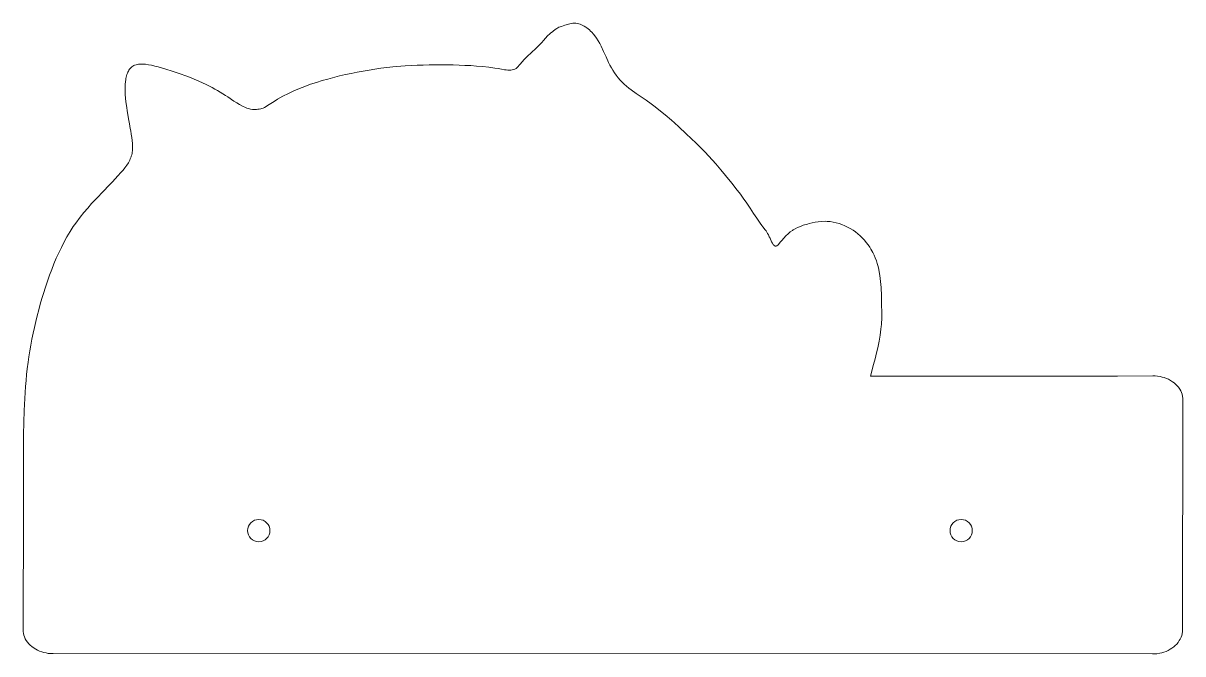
# Model space of a CAD drawing. Header units: centimetres. Extents: x -136.4 to -51.8, y -35.2 to 27.5.
# Drawn here: x -85.2 to -73.76, y -5.97 to 0.25 of the extents above; entities that cross this region are included whole.
import ezdxf

# ---------------------------------------------------------------- set-up
doc = ezdxf.new("R2010")
doc.units = ezdxf.units.CM
doc.header["$MEASUREMENT"] = 0
doc.layers.add('Layer 1', color=7, linetype='Continuous')

msp = doc.modelspace()

# ---------------------------------------------------------------- linework, layer by layer
at = {"layer": 'Layer 1', "lineweight": 9}
msp.add_open_spline([(-76.84518, -3.23173), (-76.84518, -3.23173), (-76.81306, -3.11775), (-76.81306, -3.11775), (-76.81306, -3.11775), (-76.79777, -3.06055), (-76.79777, -3.06055), (-76.79777, -3.06055), (-76.78339, -3.00312), (-76.78339, -3.00312), (-76.78339, -3.00312), (-76.77202, -2.95365), (-76.77202, -2.95365), (-76.77202, -2.95365), (-76.7586, -2.88722), (-76.7586, -2.88722), (-76.7586, -2.88722), (-76.74881, -2.82875), (-76.74881, -2.82875), (-76.74881, -2.82875), (-76.74119, -2.77004), (-76.74119, -2.77004), (-76.74119, -2.77004), (-76.73829, -2.7406), (-76.73829, -2.7406), (-76.73829, -2.7406), (-76.73684, -2.72267), (-76.73684, -2.72267), (-76.73684, -2.72267), (-76.73346, -2.65208), (-76.73346, -2.65208), (-76.73346, -2.65208), (-76.73291, -2.59292), (-76.73291, -2.59292), (-76.73291, -2.59292), (-76.73383, -2.5337), (-76.73383, -2.5337), (-76.73383, -2.5337), (-76.73684, -2.4397), (-76.73684, -2.4397), (-76.73684, -2.4397), (-76.74029, -2.35586), (-76.74029, -2.35586), (-76.74029, -2.35586), (-76.74441, -2.29678), (-76.74441, -2.29678), (-76.74441, -2.29678), (-76.7474, -2.26735), (-76.7474, -2.26735), (-76.7474, -2.26735), (-76.75119, -2.238), (-76.75119, -2.238), (-76.75119, -2.238), (-76.75692, -2.20338), (-76.75692, -2.20338), (-76.75692, -2.20338), (-76.76174, -2.17968), (-76.76174, -2.17968), (-76.76174, -2.17968), (-76.76868, -2.15078), (-76.76868, -2.15078), (-76.76868, -2.15078), (-76.77679, -2.12214), (-76.77679, -2.12214), (-76.77679, -2.12214), (-76.78606, -2.09385), (-76.78606, -2.09385), (-76.78606, -2.09385), (-76.79653, -2.06598), (-76.79653, -2.06598), (-76.79653, -2.06598), (-76.80822, -2.03859), (-76.80822, -2.03859), (-76.80822, -2.03859), (-76.82116, -2.01178), (-76.82116, -2.01178), (-76.82116, -2.01178), (-76.83938, -1.97876), (-76.83938, -1.97876), (-76.83938, -1.97876), (-76.85084, -1.96018), (-76.85084, -1.96018), (-76.85084, -1.96018), (-76.8676, -1.93553), (-76.8676, -1.93553), (-76.8676, -1.93553), (-76.88559, -1.91175), (-76.88559, -1.91175), (-76.88559, -1.91175), (-76.90479, -1.88889), (-76.90479, -1.88889), (-76.90479, -1.88889), (-76.92517, -1.86704), (-76.92517, -1.86704), (-76.92517, -1.86704), (-76.94667, -1.84627), (-76.94667, -1.84627), (-76.94667, -1.84627), (-76.9693, -1.82661), (-76.9693, -1.82661), (-76.9693, -1.82661), (-76.993, -1.80817), (-76.993, -1.80817), (-76.993, -1.80817), (-77.01536, -1.79257), (-77.01536, -1.79257), (-77.01536, -1.79257), (-77.04348, -1.77517), (-77.04348, -1.77517), (-77.04348, -1.77517), (-77.07012, -1.76075), (-77.07012, -1.76075), (-77.07012, -1.76075), (-77.09753, -1.74781), (-77.09753, -1.74781), (-77.09753, -1.74781), (-77.12561, -1.73641), (-77.12561, -1.73641), (-77.12561, -1.73641), (-77.15423, -1.72662), (-77.15423, -1.72662), (-77.15423, -1.72662), (-77.18328, -1.71851), (-77.18328, -1.71851), (-77.18328, -1.71851), (-77.21266, -1.71215), (-77.21266, -1.71215), (-77.21266, -1.71215), (-77.24225, -1.7076), (-77.24225, -1.7076), (-77.24225, -1.7076), (-77.27191, -1.70494), (-77.27191, -1.70494), (-77.27191, -1.70494), (-77.29187, -1.70424), (-77.29187, -1.70424), (-77.29187, -1.70424), (-77.33112, -1.70545), (-77.33112, -1.70545), (-77.33112, -1.70545), (-77.36058, -1.70842), (-77.36058, -1.70842), (-77.36058, -1.70842), (-77.38996, -1.71297), (-77.38996, -1.71297), (-77.38996, -1.71297), (-77.41927, -1.71893), (-77.41927, -1.71893), (-77.41927, -1.71893), (-77.44852, -1.72613), (-77.44852, -1.72613), (-77.44852, -1.72613), (-77.46647, -1.73108), (-77.46647, -1.73108), (-77.46647, -1.73108), (-77.50668, -1.74361), (-77.50668, -1.74361), (-77.50668, -1.74361), (-77.53509, -1.75398), (-77.53509, -1.75398), (-77.53509, -1.75398), (-77.56258, -1.76562), (-77.56258, -1.76562), (-77.56258, -1.76562), (-77.58877, -1.77866), (-77.58877, -1.77866), (-77.58877, -1.77866), (-77.60601, -1.78863), (-77.60601, -1.78863), (-77.60601, -1.78863), (-77.61329, -1.79324), (-77.61329, -1.79324), (-77.61329, -1.79324), (-77.63609, -1.80948), (-77.63609, -1.80948), (-77.63609, -1.80948), (-77.65764, -1.82751), (-77.65764, -1.82751), (-77.65764, -1.82751), (-77.67844, -1.84743), (-77.67844, -1.84743), (-77.67844, -1.84743), (-77.699, -1.86937), (-77.699, -1.86937), (-77.699, -1.86937), (-77.71984, -1.89345), (-77.71984, -1.89345), (-77.71984, -1.89345), (-77.73481, -1.91157), (-77.73481, -1.91157), (-77.73481, -1.91157), (-77.75252, -1.93253), (-77.75252, -1.93253), (-77.75252, -1.93253), (-77.75803, -1.93815), (-77.75803, -1.93815), (-77.75803, -1.93815), (-77.76347, -1.94295), (-77.76347, -1.94295), (-77.76347, -1.94295), (-77.76882, -1.94668), (-77.76882, -1.94668), (-77.76882, -1.94668), (-77.77568, -1.94958), (-77.77568, -1.94958), (-77.77568, -1.94958), (-77.77913, -1.95006), (-77.77913, -1.95006), (-77.77913, -1.95006), (-77.78405, -1.94948), (-77.78405, -1.94948), (-77.78405, -1.94948), (-77.78884, -1.94752), (-77.78884, -1.94752), (-77.78884, -1.94752), (-77.79348, -1.94431), (-77.79348, -1.94431), (-77.79348, -1.94431), (-77.798, -1.93997), (-77.798, -1.93997), (-77.798, -1.93997), (-77.80242, -1.93462), (-77.80242, -1.93462), (-77.80242, -1.93462), (-77.80673, -1.92841), (-77.80673, -1.92841), (-77.80673, -1.92841), (-77.81097, -1.92146), (-77.81097, -1.92146), (-77.81097, -1.92146), (-77.81919, -1.90584), (-77.81919, -1.90584), (-77.81919, -1.90584), (-77.83511, -1.87135), (-77.83511, -1.87135), (-77.83511, -1.87135), (-77.84225, -1.85599), (-77.84225, -1.85599), (-77.84225, -1.85599), (-77.85085, -1.83906), (-77.85085, -1.83906), (-77.85085, -1.83906), (-77.85879, -1.82493), (-77.85879, -1.82493), (-77.85879, -1.82493), (-77.86676, -1.81189), (-77.86676, -1.81189), (-77.86676, -1.81189), (-77.87477, -1.79972), (-77.87477, -1.79972), (-77.87477, -1.79972), (-77.88281, -1.7882), (-77.88281, -1.7882), (-77.88281, -1.7882), (-77.90578, -1.75711), (-77.90578, -1.75711), (-77.90578, -1.75711), (-77.91518, -1.74432), (-77.91518, -1.74432), (-77.91518, -1.74432), (-77.93148, -1.72168), (-77.93148, -1.72168), (-77.93148, -1.72168), (-77.96431, -1.67457), (-77.96431, -1.67457), (-77.96431, -1.67457), (-77.99749, -1.62563), (-77.99749, -1.62563), (-77.99749, -1.62563), (-78.03112, -1.5756), (-78.03112, -1.5756), (-78.03112, -1.5756), (-78.06522, -1.5252), (-78.06522, -1.5252), (-78.06522, -1.5252), (-78.09987, -1.47517), (-78.09987, -1.47517), (-78.09987, -1.47517), (-78.12782, -1.43619), (-78.12782, -1.43619), (-78.12782, -1.43619), (-78.17106, -1.37878), (-78.17106, -1.37878), (-78.17106, -1.37878), (-78.20765, -1.3324), (-78.20765, -1.3324), (-78.20765, -1.3324), (-78.22863, -1.30645), (-78.22863, -1.30645), (-78.22863, -1.30645), (-78.32115, -1.19577), (-78.32115, -1.19577), (-78.32115, -1.19577), (-78.37064, -1.13842), (-78.37064, -1.13842), (-78.37064, -1.13842), (-78.43851, -1.06179), (-78.43851, -1.06179), (-78.43851, -1.06179), (-78.47884, -1.01832), (-78.47884, -1.01832), (-78.47884, -1.01832), (-78.50703, -0.98921), (-78.50703, -0.98921), (-78.50703, -0.98921), (-78.56285, -0.93465), (-78.56285, -0.93465), (-78.56285, -0.93465), (-78.6623, -0.84149), (-78.6623, -0.84149), (-78.6623, -0.84149), (-78.73564, -0.77185), (-78.73564, -0.77185), (-78.73564, -0.77185), (-78.77902, -0.73139), (-78.77902, -0.73139), (-78.77902, -0.73139), (-78.80617, -0.7069), (-78.80617, -0.7069), (-78.80617, -0.7069), (-78.86863, -0.65358), (-78.86863, -0.65358), (-78.86863, -0.65358), (-78.91491, -0.61637), (-78.91491, -0.61637), (-78.91491, -0.61637), (-78.96941, -0.57449), (-78.96941, -0.57449), (-78.96941, -0.57449), (-79.00953, -0.54473), (-79.00953, -0.54473), (-79.00953, -0.54473), (-79.0577, -0.51008), (-79.0577, -0.51008), (-79.0577, -0.51008), (-79.10529, -0.47696), (-79.10529, -0.47696), (-79.10529, -0.47696), (-79.1558, -0.44253), (-79.1558, -0.44253), (-79.1558, -0.44253), (-79.20445, -0.40814), (-79.20445, -0.40814), (-79.20445, -0.40814), (-79.22814, -0.39023), (-79.22814, -0.39023), (-79.22814, -0.39023), (-79.25118, -0.3716), (-79.25118, -0.3716), (-79.25118, -0.3716), (-79.27341, -0.3521), (-79.27341, -0.3521), (-79.27341, -0.3521), (-79.28583, -0.34033), (-79.28583, -0.34033), (-79.28583, -0.34033), (-79.31487, -0.30989), (-79.31487, -0.30989), (-79.31487, -0.30989), (-79.33403, -0.28721), (-79.33403, -0.28721), (-79.33403, -0.28721), (-79.35218, -0.26364), (-79.35218, -0.26364), (-79.35218, -0.26364), (-79.36933, -0.23925), (-79.36933, -0.23925), (-79.36933, -0.23925), (-79.38549, -0.21416), (-79.38549, -0.21416), (-79.38549, -0.21416), (-79.40069, -0.18845), (-79.40069, -0.18845), (-79.40069, -0.18845), (-79.41507, -0.162), (-79.41507, -0.162), (-79.41507, -0.162), (-79.42832, -0.13562), (-79.42832, -0.13562), (-79.42832, -0.13562), (-79.45321, -0.08164), (-79.45321, -0.08164), (-79.45321, -0.08164), (-79.47717, -0.02748), (-79.47717, -0.02748), (-79.47717, -0.02748), (-79.50071, 0.02315), (-79.50071, 0.02315), (-79.50071, 0.02315), (-79.51542, 0.05193), (-79.51542, 0.05193), (-79.51542, 0.05193), (-79.52986, 0.07748), (-79.52986, 0.07748), (-79.52986, 0.07748), (-79.54569, 0.10245), (-79.54569, 0.10245), (-79.54569, 0.10245), (-79.56329, 0.1268), (-79.56329, 0.1268), (-79.56329, 0.1268), (-79.57641, 0.14292), (-79.57641, 0.14292), (-79.57641, 0.14292), (-79.59366, 0.16192), (-79.59366, 0.16192), (-79.59366, 0.16192), (-79.60488, 0.17307), (-79.60488, 0.17307), (-79.60488, 0.17307), (-79.61658, 0.18382), (-79.61658, 0.18382), (-79.61658, 0.18382), (-79.62873, 0.19407), (-79.62873, 0.19407), (-79.62873, 0.19407), (-79.64126, 0.20375), (-79.64126, 0.20375), (-79.64126, 0.20375), (-79.65416, 0.21277), (-79.65416, 0.21277), (-79.65416, 0.21277), (-79.66739, 0.22104), (-79.66739, 0.22104), (-79.66739, 0.22104), (-79.68091, 0.22847), (-79.68091, 0.22847), (-79.68091, 0.22847), (-79.69466, 0.23499), (-79.69466, 0.23499), (-79.69466, 0.23499), (-79.70863, 0.24052), (-79.70863, 0.24052), (-79.70863, 0.24052), (-79.72275, 0.24497), (-79.72275, 0.24497), (-79.72275, 0.24497), (-79.73701, 0.24824), (-79.73701, 0.24824), (-79.73701, 0.24824), (-79.75135, 0.25025), (-79.75135, 0.25025), (-79.75135, 0.25025), (-79.76905, 0.2509), (-79.76905, 0.2509), (-79.76905, 0.2509), (-79.78014, 0.25022), (-79.78014, 0.25022), (-79.78014, 0.25022), (-79.79454, 0.24821), (-79.79454, 0.24821), (-79.79454, 0.24821), (-79.8089, 0.24507), (-79.8089, 0.24507), (-79.8089, 0.24507), (-79.82324, 0.24103), (-79.82324, 0.24103), (-79.82324, 0.24103), (-79.85938, 0.23087), (-79.85938, 0.23087), (-79.85938, 0.23087), (-79.89356, 0.21856), (-79.89356, 0.21856), (-79.89356, 0.21856), (-79.9182, 0.21011), (-79.9182, 0.21011), (-79.9182, 0.21011), (-79.93908, 0.19862), (-79.93908, 0.19862), (-79.93908, 0.19862), (-79.95474, 0.18698), (-79.95474, 0.18698), (-79.95474, 0.18698), (-79.97351, 0.17296), (-79.97351, 0.17296), (-79.97351, 0.17296), (-79.98248, 0.16685), (-79.98248, 0.16685), (-79.98248, 0.16685), (-79.99708, 0.15569), (-79.99708, 0.15569), (-79.99708, 0.15569), (-80.00824, 0.14617), (-80.00824, 0.14617), (-80.00824, 0.14617), (-80.02958, 0.12573), (-80.02958, 0.12573), (-80.02958, 0.12573), (-80.05005, 0.10403), (-80.05005, 0.10403), (-80.05005, 0.10403), (-80.0701, 0.0817), (-80.0701, 0.0817), (-80.0701, 0.0817), (-80.08794, 0.06189), (-80.08794, 0.06189), (-80.08794, 0.06189), (-80.11073, 0.03767), (-80.11073, 0.03767), (-80.11073, 0.03767), (-80.15284, -0.0042), (-80.15284, -0.0042), (-80.15284, -0.0042), (-80.18116, -0.0309), (-80.18116, -0.0309), (-80.18116, -0.0309), (-80.23848, -0.08465), (-80.23848, -0.08465), (-80.23848, -0.08465), (-80.25931, -0.10595), (-80.25931, -0.10595), (-80.25931, -0.10595), (-80.2805, -0.12977), (-80.2805, -0.12977), (-80.2805, -0.12977), (-80.29923, -0.15275), (-80.29923, -0.15275), (-80.29923, -0.15275), (-80.30913, -0.16464), (-80.30913, -0.16464), (-80.30913, -0.16464), (-80.31931, -0.17591), (-80.31931, -0.17591), (-80.31931, -0.17591), (-80.3299, -0.1862), (-80.3299, -0.1862), (-80.3299, -0.1862), (-80.34106, -0.19514), (-80.34106, -0.19514), (-80.34106, -0.19514), (-80.35387, -0.2028), (-80.35387, -0.2028), (-80.35387, -0.2028), (-80.36571, -0.20751), (-80.36571, -0.20751), (-80.36571, -0.20751), (-80.37925, -0.2108), (-80.37925, -0.2108), (-80.37925, -0.2108), (-80.3935, -0.21245), (-80.3935, -0.21245), (-80.3935, -0.21245), (-80.40828, -0.21272), (-80.40828, -0.21272), (-80.40828, -0.21272), (-80.42353, -0.21187), (-80.42353, -0.21187), (-80.42353, -0.21187), (-80.43911, -0.21015), (-80.43911, -0.21015), (-80.43911, -0.21015), (-80.45492, -0.20781), (-80.45492, -0.20781), (-80.45492, -0.20781), (-80.48423, -0.2028), (-80.48423, -0.2028), (-80.48423, -0.2028), (-80.51822, -0.19711), (-80.51822, -0.19711), (-80.51822, -0.19711), (-80.54936, -0.19232), (-80.54936, -0.19232), (-80.54936, -0.19232), (-80.61054, -0.18404), (-80.61054, -0.18404), (-80.61054, -0.18404), (-80.67055, -0.17734), (-80.67055, -0.17734), (-80.67055, -0.17734), (-80.72962, -0.17206), (-80.72962, -0.17206), (-80.72962, -0.17206), (-80.78802, -0.16802), (-80.78802, -0.16802), (-80.78802, -0.16802), (-80.84598, -0.16502), (-80.84598, -0.16502), (-80.84598, -0.16502), (-80.90375, -0.16292), (-80.90375, -0.16292), (-80.90375, -0.16292), (-80.9616, -0.16153), (-80.9616, -0.16153), (-80.9616, -0.16153), (-81.00591, -0.16084), (-81.00591, -0.16084), (-81.00591, -0.16084), (-81.07841, -0.16027), (-81.07841, -0.16027), (-81.07841, -0.16027), (-81.13747, -0.16036), (-81.13747, -0.16036), (-81.13747, -0.16036), (-81.19684, -0.161), (-81.19684, -0.161), (-81.19684, -0.161), (-81.25646, -0.16226), (-81.25646, -0.16226), (-81.25646, -0.16226), (-81.31624, -0.16423), (-81.31624, -0.16423), (-81.31624, -0.16423), (-81.37609, -0.16696), (-81.37609, -0.16696), (-81.37609, -0.16696), (-81.43591, -0.17052), (-81.43591, -0.17052), (-81.43591, -0.17052), (-81.47636, -0.17344), (-81.47636, -0.17344), (-81.47636, -0.17344), (-81.55522, -0.18039), (-81.55522, -0.18039), (-81.55522, -0.18039), (-81.61462, -0.18672), (-81.61462, -0.18672), (-81.61462, -0.18672), (-81.67386, -0.19398), (-81.67386, -0.19398), (-81.67386, -0.19398), (-81.73291, -0.20218), (-81.73291, -0.20218), (-81.73291, -0.20218), (-81.79176, -0.21129), (-81.79176, -0.21129), (-81.79176, -0.21129), (-81.85042, -0.2213), (-81.85042, -0.2213), (-81.85042, -0.2213), (-81.90886, -0.23221), (-81.90886, -0.23221), (-81.90886, -0.23221), (-81.96711, -0.24401), (-81.96711, -0.24401), (-81.96711, -0.24401), (-82.0251, -0.25669), (-82.0251, -0.25669), (-82.0251, -0.25669), (-82.08288, -0.27024), (-82.08288, -0.27024), (-82.08288, -0.27024), (-82.15305, -0.28796), (-82.15305, -0.28796), (-82.15305, -0.28796), (-82.19769, -0.29996), (-82.19769, -0.29996), (-82.19769, -0.29996), (-82.25468, -0.31622), (-82.25468, -0.31622), (-82.25468, -0.31622), (-82.31132, -0.33361), (-82.31132, -0.33361), (-82.31132, -0.33361), (-82.36755, -0.35227), (-82.36755, -0.35227), (-82.36755, -0.35227), (-82.42332, -0.37236), (-82.42332, -0.37236), (-82.42332, -0.37236), (-82.47856, -0.39403), (-82.47856, -0.39403), (-82.47856, -0.39403), (-82.53324, -0.41741), (-82.53324, -0.41741), (-82.53324, -0.41741), (-82.58728, -0.44268), (-82.58728, -0.44268), (-82.58728, -0.44268), (-82.64064, -0.46997), (-82.64064, -0.46997), (-82.64064, -0.46997), (-82.69324, -0.49942), (-82.69324, -0.49942), (-82.69324, -0.49942), (-82.71926, -0.51503), (-82.71926, -0.51503), (-82.71926, -0.51503), (-82.74506, -0.53122), (-82.74506, -0.53122), (-82.74506, -0.53122), (-82.77808, -0.55306), (-82.77808, -0.55306), (-82.77808, -0.55306), (-82.82249, -0.57955), (-82.82249, -0.57955), (-82.82249, -0.57955), (-82.83745, -0.58622), (-82.83745, -0.58622), (-82.83745, -0.58622), (-82.851, -0.59079), (-82.851, -0.59079), (-82.851, -0.59079), (-82.85996, -0.5934), (-82.85996, -0.5934), (-82.85996, -0.5934), (-82.87608, -0.59707), (-82.87608, -0.59707), (-82.87608, -0.59707), (-82.8885, -0.59828), (-82.8885, -0.59828), (-82.8885, -0.59828), (-82.90126, -0.59935), (-82.90126, -0.59935), (-82.90126, -0.59935), (-82.9144, -0.59994), (-82.9144, -0.59994), (-82.9144, -0.59994), (-82.92745, -0.60013), (-82.92745, -0.60013), (-82.92745, -0.60013), (-82.94129, -0.59921), (-82.94129, -0.59921), (-82.94129, -0.59921), (-82.96191, -0.59595), (-82.96191, -0.59595), (-82.96191, -0.59595), (-82.97123, -0.59437), (-82.97123, -0.59437), (-82.97123, -0.59437), (-82.98331, -0.59146), (-82.98331, -0.59146), (-82.98331, -0.59146), (-82.99812, -0.58804), (-82.99812, -0.58804), (-82.99812, -0.58804), (-83.01162, -0.58262), (-83.01162, -0.58262), (-83.01162, -0.58262), (-83.04007, -0.56861), (-83.04007, -0.56861), (-83.04007, -0.56861), (-83.06855, -0.55266), (-83.06855, -0.55266), (-83.06855, -0.55266), (-83.09698, -0.5353), (-83.09698, -0.5353), (-83.09698, -0.5353), (-83.12526, -0.51708), (-83.12526, -0.51708), (-83.12526, -0.51708), (-83.18515, -0.47738), (-83.18515, -0.47738), (-83.18515, -0.47738), (-83.20819, -0.46246), (-83.20819, -0.46246), (-83.20819, -0.46246), (-83.23504, -0.44558), (-83.23504, -0.44558), (-83.23504, -0.44558), (-83.26152, -0.42943), (-83.26152, -0.42943), (-83.26152, -0.42943), (-83.28772, -0.41398), (-83.28772, -0.41398), (-83.28772, -0.41398), (-83.31367, -0.39921), (-83.31367, -0.39921), (-83.31367, -0.39921), (-83.33945, -0.38505), (-83.33945, -0.38505), (-83.33945, -0.38505), (-83.39073, -0.35845), (-83.39073, -0.35845), (-83.39073, -0.35845), (-83.44197, -0.33385), (-83.44197, -0.33385), (-83.44197, -0.33385), (-83.49369, -0.31092), (-83.49369, -0.31092), (-83.49369, -0.31092), (-83.54632, -0.28932), (-83.54632, -0.28932), (-83.54632, -0.28932), (-83.60032, -0.26871), (-83.60032, -0.26871), (-83.60032, -0.26871), (-83.65617, -0.2488), (-83.65617, -0.2488), (-83.65617, -0.2488), (-83.68494, -0.23899), (-83.68494, -0.23899), (-83.68494, -0.23899), (-83.71433, -0.22922), (-83.71433, -0.22922), (-83.71433, -0.22922), (-83.74443, -0.21946), (-83.74443, -0.21946), (-83.74443, -0.21946), (-83.78609, -0.20626), (-83.78609, -0.20626), (-83.78609, -0.20626), (-83.80691, -0.1998), (-83.80691, -0.1998), (-83.80691, -0.1998), (-83.83915, -0.19006), (-83.83915, -0.19006), (-83.83915, -0.19006), (-83.87167, -0.18077), (-83.87167, -0.18077), (-83.87167, -0.18077), (-83.90413, -0.17229), (-83.90413, -0.17229), (-83.90413, -0.17229), (-83.9362, -0.16494), (-83.9362, -0.16494), (-83.9362, -0.16494), (-83.96752, -0.15904), (-83.96752, -0.15904), (-83.96752, -0.15904), (-83.9978, -0.15496), (-83.9978, -0.15496), (-83.9978, -0.15496), (-84.01244, -0.15367), (-84.01244, -0.15367), (-84.01244, -0.15367), (-84.02668, -0.15299), (-84.02668, -0.15299), (-84.02668, -0.15299), (-84.04047, -0.15291), (-84.04047, -0.15291), (-84.04047, -0.15291), (-84.0538, -0.15349), (-84.0538, -0.15349), (-84.0538, -0.15349), (-84.06661, -0.15477), (-84.06661, -0.15477), (-84.06661, -0.15477), (-84.07887, -0.1568), (-84.07887, -0.1568), (-84.07887, -0.1568), (-84.09053, -0.1596), (-84.09053, -0.1596), (-84.09053, -0.1596), (-84.10492, -0.16458), (-84.10492, -0.16458), (-84.10492, -0.16458), (-84.11186, -0.16773), (-84.11186, -0.16773), (-84.11186, -0.16773), (-84.1215, -0.17308), (-84.1215, -0.17308), (-84.1215, -0.17308), (-84.13048, -0.17928), (-84.13048, -0.17928), (-84.13048, -0.17928), (-84.1388, -0.18627), (-84.1388, -0.18627), (-84.1388, -0.18627), (-84.14649, -0.19405), (-84.14649, -0.19405), (-84.14649, -0.19405), (-84.15356, -0.20258), (-84.15356, -0.20258), (-84.15356, -0.20258), (-84.16004, -0.21183), (-84.16004, -0.21183), (-84.16004, -0.21183), (-84.16594, -0.22179), (-84.16594, -0.22179), (-84.16594, -0.22179), (-84.17128, -0.23239), (-84.17128, -0.23239), (-84.17128, -0.23239), (-84.17608, -0.24366), (-84.17608, -0.24366), (-84.17608, -0.24366), (-84.18034, -0.25554), (-84.18034, -0.25554), (-84.18034, -0.25554), (-84.1841, -0.26801), (-84.1841, -0.26801), (-84.1841, -0.26801), (-84.18738, -0.28103), (-84.18738, -0.28103), (-84.18738, -0.28103), (-84.19017, -0.29458), (-84.19017, -0.29458), (-84.19017, -0.29458), (-84.19251, -0.30864), (-84.19251, -0.30864), (-84.19251, -0.30864), (-84.19442, -0.32318), (-84.19442, -0.32318), (-84.19442, -0.32318), (-84.19698, -0.35357), (-84.19698, -0.35357), (-84.19698, -0.35357), (-84.19802, -0.38554), (-84.19802, -0.38554), (-84.19802, -0.38554), (-84.19767, -0.41887), (-84.19767, -0.41887), (-84.19767, -0.41887), (-84.19607, -0.45334), (-84.19607, -0.45334), (-84.19607, -0.45334), (-84.19336, -0.48873), (-84.19336, -0.48873), (-84.19336, -0.48873), (-84.18968, -0.52481), (-84.18968, -0.52481), (-84.18968, -0.52481), (-84.1852, -0.56137), (-84.1852, -0.56137), (-84.1852, -0.56137), (-84.17432, -0.63505), (-84.17432, -0.63505), (-84.17432, -0.63505), (-84.16187, -0.708), (-84.16187, -0.708), (-84.16187, -0.708), (-84.15541, -0.74365), (-84.15541, -0.74365), (-84.15541, -0.74365), (-84.14708, -0.78885), (-84.14708, -0.78885), (-84.14708, -0.78885), (-84.14276, -0.81223), (-84.14276, -0.81223), (-84.14276, -0.81223), (-84.13695, -0.8449), (-84.13695, -0.8449), (-84.13695, -0.8449), (-84.13186, -0.87657), (-84.13186, -0.87657), (-84.13186, -0.87657), (-84.12779, -0.90725), (-84.12779, -0.90725), (-84.12779, -0.90725), (-84.12504, -0.93706), (-84.12504, -0.93706), (-84.12504, -0.93706), (-84.1239, -0.96603), (-84.1239, -0.96603), (-84.1239, -0.96603), (-84.12467, -0.99422), (-84.12467, -0.99422), (-84.12467, -0.99422), (-84.12587, -1.00805), (-84.12587, -1.00805), (-84.12587, -1.00805), (-84.12766, -1.0217), (-84.12766, -1.0217), (-84.12766, -1.0217), (-84.13007, -1.0352), (-84.13007, -1.0352), (-84.13007, -1.0352), (-84.13313, -1.04854), (-84.13313, -1.04854), (-84.13313, -1.04854), (-84.13691, -1.06173), (-84.13691, -1.06173), (-84.13691, -1.06173), (-84.13914, -1.06851), (-84.13914, -1.06851), (-84.13914, -1.06851), (-84.14665, -1.08772), (-84.14665, -1.08772), (-84.14665, -1.08772), (-84.15257, -1.10052), (-84.15257, -1.10052), (-84.15257, -1.10052), (-84.16628, -1.12575), (-84.16628, -1.12575), (-84.16628, -1.12575), (-84.18216, -1.1505), (-84.18216, -1.1505), (-84.18216, -1.1505), (-84.1998, -1.17482), (-84.1998, -1.17482), (-84.1998, -1.17482), (-84.21885, -1.19873), (-84.21885, -1.19873), (-84.21885, -1.19873), (-84.23891, -1.22227), (-84.23891, -1.22227), (-84.23891, -1.22227), (-84.27, -1.25689), (-84.27, -1.25689), (-84.27, -1.25689), (-84.3225, -1.31327), (-84.3225, -1.31327), (-84.3225, -1.31327), (-84.36446, -1.35733), (-84.36446, -1.35733), (-84.36446, -1.35733), (-84.4062, -1.40077), (-84.4062, -1.40077), (-84.4062, -1.40077), (-84.48828, -1.48684), (-84.48828, -1.48684), (-84.48828, -1.48684), (-84.52827, -1.52997), (-84.52827, -1.52997), (-84.52827, -1.52997), (-84.5673, -1.57351), (-84.5673, -1.57351), (-84.5673, -1.57351), (-84.60517, -1.61775), (-84.60517, -1.61775), (-84.60517, -1.61775), (-84.64172, -1.6629), (-84.64172, -1.6629), (-84.64172, -1.6629), (-84.68518, -1.72095), (-84.68518, -1.72095), (-84.68518, -1.72095), (-84.7101, -1.75699), (-84.7101, -1.75699), (-84.7101, -1.75699), (-84.74175, -1.80618), (-84.74175, -1.80618), (-84.74175, -1.80618), (-84.77179, -1.85667), (-84.77179, -1.85667), (-84.77179, -1.85667), (-84.8003, -1.90833), (-84.8003, -1.90833), (-84.8003, -1.90833), (-84.82735, -1.96108), (-84.82735, -1.96108), (-84.82735, -1.96108), (-84.85303, -2.01477), (-84.85303, -2.01477), (-84.85303, -2.01477), (-84.87741, -2.06928), (-84.87741, -2.06928), (-84.87741, -2.06928), (-84.90058, -2.12453), (-84.90058, -2.12453), (-84.90058, -2.12453), (-84.9226, -2.18035), (-84.9226, -2.18035), (-84.9226, -2.18035), (-84.94357, -2.23667), (-84.94357, -2.23667), (-84.94357, -2.23667), (-84.96356, -2.29334), (-84.96356, -2.29334), (-84.96356, -2.29334), (-84.98684, -2.36314), (-84.98684, -2.36314), (-84.98684, -2.36314), (-85.0009, -2.40729), (-85.0009, -2.40729), (-85.0009, -2.40729), (-85.01834, -2.46443), (-85.01834, -2.46443), (-85.01834, -2.46443), (-85.03498, -2.52168), (-85.03498, -2.52168), (-85.03498, -2.52168), (-85.05079, -2.57903), (-85.05079, -2.57903), (-85.05079, -2.57903), (-85.06578, -2.63648), (-85.06578, -2.63648), (-85.06578, -2.63648), (-85.07995, -2.69405), (-85.07995, -2.69405), (-85.07995, -2.69405), (-85.09329, -2.75172), (-85.09329, -2.75172), (-85.09329, -2.75172), (-85.10577, -2.80951), (-85.10577, -2.80951), (-85.10577, -2.80951), (-85.11743, -2.86741), (-85.11743, -2.86741), (-85.11743, -2.86741), (-85.12824, -2.92543), (-85.12824, -2.92543), (-85.12824, -2.92543), (-85.1382, -2.98356), (-85.1382, -2.98356), (-85.1382, -2.98356), (-85.14729, -3.04183), (-85.14729, -3.04183), (-85.14729, -3.04183), (-85.15479, -3.0948), (-85.15479, -3.0948), (-85.15479, -3.0948), (-85.16291, -3.15873), (-85.16291, -3.15873), (-85.16291, -3.15873), (-85.16948, -3.21736), (-85.16948, -3.21736), (-85.16948, -3.21736), (-85.17528, -3.2761), (-85.17528, -3.2761), (-85.17528, -3.2761), (-85.18037, -3.33494), (-85.18037, -3.33494), (-85.18037, -3.33494), (-85.18477, -3.39388), (-85.18477, -3.39388), (-85.18477, -3.39388), (-85.18854, -3.45289), (-85.18854, -3.45289), (-85.18854, -3.45289), (-85.19441, -3.57114), (-85.19441, -3.57114), (-85.19441, -3.57114), (-85.19832, -3.68962), (-85.19832, -3.68962), (-85.19832, -3.68962), (-85.20066, -3.80827), (-85.20066, -3.80827), (-85.20066, -3.80827), (-85.20177, -3.92701), (-85.20177, -3.92701), (-85.20177, -3.92701), (-85.20183, -4.19799), (-85.20183, -4.19799), (-85.20183, -4.19799), (-85.20113, -4.52007), (-85.20113, -4.52007), (-85.20113, -4.52007), (-85.20366, -5.7505), (-85.20366, -5.7505)], degree=3, knots=[0, 0, 0, 0, 0.00268097, 0.00268097, 0.00268097, 0.00536193, 0.00536193, 0.00536193, 0.0080429, 0.0080429, 0.0080429, 0.01072386, 0.01072386, 0.01072386, 0.01340483, 0.01340483, 0.01340483, 0.01608579, 0.01608579, 0.01608579, 0.01876676, 0.01876676, 0.01876676, 0.02144772, 0.02144772, 0.02144772, 0.02412869, 0.02412869, 0.02412869, 0.02680965, 0.02680965, 0.02680965, 0.02949062, 0.02949062, 0.02949062, 0.03217158, 0.03217158, 0.03217158, 0.03485255, 0.03485255, 0.03485255, 0.03753351, 0.03753351, 0.03753351, 0.04021448, 0.04021448, 0.04021448, 0.04289544, 0.04289544, 0.04289544, 0.04557641, 0.04557641, 0.04557641, 0.04825737, 0.04825737, 0.04825737, 0.05093834, 0.05093834, 0.05093834, 0.0536193, 0.0536193, 0.0536193, 0.05630027, 0.05630027, 0.05630027, 0.05898123, 0.05898123, 0.05898123, 0.0616622, 0.0616622, 0.0616622, 0.06434316, 0.06434316, 0.06434316, 0.06702413, 0.06702413, 0.06702413, 0.06970509, 0.06970509, 0.06970509, 0.07238606, 0.07238606, 0.07238606, 0.07506702, 0.07506702, 0.07506702, 0.07774799, 0.07774799, 0.07774799, 0.08042895, 0.08042895, 0.08042895, 0.08310992, 0.08310992, 0.08310992, 0.08579088, 0.08579088, 0.08579088, 0.08847185, 0.08847185, 0.08847185, 0.09115282, 0.09115282, 0.09115282, 0.09383378, 0.09383378, 0.09383378, 0.09651475, 0.09651475, 0.09651475, 0.09919571, 0.09919571, 0.09919571, 0.10187668, 0.10187668, 0.10187668, 0.10455764, 0.10455764, 0.10455764, 0.10723861, 0.10723861, 0.10723861, 0.10991957, 0.10991957, 0.10991957, 0.11260054, 0.11260054, 0.11260054, 0.1152815, 0.1152815, 0.1152815, 0.11796247, 0.11796247, 0.11796247, 0.12064343, 0.12064343, 0.12064343, 0.1233244, 0.1233244, 0.1233244, 0.12600536, 0.12600536, 0.12600536, 0.12868633, 0.12868633, 0.12868633, 0.13136729, 0.13136729, 0.13136729, 0.13404826, 0.13404826, 0.13404826, 0.13672922, 0.13672922, 0.13672922, 0.13941019, 0.13941019, 0.13941019, 0.14209115, 0.14209115, 0.14209115, 0.14477212, 0.14477212, 0.14477212, 0.14745308, 0.14745308, 0.14745308, 0.15013405, 0.15013405, 0.15013405, 0.15281501, 0.15281501, 0.15281501, 0.15549598, 0.15549598, 0.15549598, 0.15817694, 0.15817694, 0.15817694, 0.16085791, 0.16085791, 0.16085791, 0.16353887, 0.16353887, 0.16353887, 0.16621984, 0.16621984, 0.16621984, 0.1689008, 0.1689008, 0.1689008, 0.17158177, 0.17158177, 0.17158177, 0.17426273, 0.17426273, 0.17426273, 0.1769437, 0.1769437, 0.1769437, 0.17962466, 0.17962466, 0.17962466, 0.18230563, 0.18230563, 0.18230563, 0.1849866, 0.1849866, 0.1849866, 0.18766756, 0.18766756, 0.18766756, 0.19034853, 0.19034853, 0.19034853, 0.19302949, 0.19302949, 0.19302949, 0.19571046, 0.19571046, 0.19571046, 0.19839142, 0.19839142, 0.19839142, 0.20107239, 0.20107239, 0.20107239, 0.20375335, 0.20375335, 0.20375335, 0.20643432, 0.20643432, 0.20643432, 0.20911528, 0.20911528, 0.20911528, 0.21179625, 0.21179625, 0.21179625, 0.21447721, 0.21447721, 0.21447721, 0.21715818, 0.21715818, 0.21715818, 0.21983914, 0.21983914, 0.21983914, 0.22252011, 0.22252011, 0.22252011, 0.22520107, 0.22520107, 0.22520107, 0.22788204, 0.22788204, 0.22788204, 0.230563, 0.230563, 0.230563, 0.23324397, 0.23324397, 0.23324397, 0.23592493, 0.23592493, 0.23592493, 0.2386059, 0.2386059, 0.2386059, 0.24128686, 0.24128686, 0.24128686, 0.24396783, 0.24396783, 0.24396783, 0.24664879, 0.24664879, 0.24664879, 0.24932976, 0.24932976, 0.24932976, 0.25201072, 0.25201072, 0.25201072, 0.25469169, 0.25469169, 0.25469169, 0.25737265, 0.25737265, 0.25737265, 0.26005362, 0.26005362, 0.26005362, 0.26273458, 0.26273458, 0.26273458, 0.26541555, 0.26541555, 0.26541555, 0.26809651, 0.26809651, 0.26809651, 0.27077748, 0.27077748, 0.27077748, 0.27345845, 0.27345845, 0.27345845, 0.27613941, 0.27613941, 0.27613941, 0.27882038, 0.27882038, 0.27882038, 0.28150134, 0.28150134, 0.28150134, 0.28418231, 0.28418231, 0.28418231, 0.28686327, 0.28686327, 0.28686327, 0.28954424, 0.28954424, 0.28954424, 0.2922252, 0.2922252, 0.2922252, 0.29490617, 0.29490617, 0.29490617, 0.29758713, 0.29758713, 0.29758713, 0.3002681, 0.3002681, 0.3002681, 0.30294906, 0.30294906, 0.30294906, 0.30563003, 0.30563003, 0.30563003, 0.30831099, 0.30831099, 0.30831099, 0.31099196, 0.31099196, 0.31099196, 0.31367292, 0.31367292, 0.31367292, 0.31635389, 0.31635389, 0.31635389, 0.31903485, 0.31903485, 0.31903485, 0.32171582, 0.32171582, 0.32171582, 0.32439678, 0.32439678, 0.32439678, 0.32707775, 0.32707775, 0.32707775, 0.32975871, 0.32975871, 0.32975871, 0.33243968, 0.33243968, 0.33243968, 0.33512064, 0.33512064, 0.33512064, 0.33780161, 0.33780161, 0.33780161, 0.34048257, 0.34048257, 0.34048257, 0.34316354, 0.34316354, 0.34316354, 0.3458445, 0.3458445, 0.3458445, 0.34852547, 0.34852547, 0.34852547, 0.35120643, 0.35120643, 0.35120643, 0.3538874, 0.3538874, 0.3538874, 0.35656836, 0.35656836, 0.35656836, 0.35924933, 0.35924933, 0.35924933, 0.36193029, 0.36193029, 0.36193029, 0.36461126, 0.36461126, 0.36461126, 0.36729223, 0.36729223, 0.36729223, 0.36997319, 0.36997319, 0.36997319, 0.37265416, 0.37265416, 0.37265416, 0.37533512, 0.37533512, 0.37533512, 0.37801609, 0.37801609, 0.37801609, 0.38069705, 0.38069705, 0.38069705, 0.38337802, 0.38337802, 0.38337802, 0.38605898, 0.38605898, 0.38605898, 0.38873995, 0.38873995, 0.38873995, 0.39142091, 0.39142091, 0.39142091, 0.39410188, 0.39410188, 0.39410188, 0.39678284, 0.39678284, 0.39678284, 0.39946381, 0.39946381, 0.39946381, 0.40214477, 0.40214477, 0.40214477, 0.40482574, 0.40482574, 0.40482574, 0.4075067, 0.4075067, 0.4075067, 0.41018767, 0.41018767, 0.41018767, 0.41286863, 0.41286863, 0.41286863, 0.4155496, 0.4155496, 0.4155496, 0.41823056, 0.41823056, 0.41823056, 0.42091153, 0.42091153, 0.42091153, 0.42359249, 0.42359249, 0.42359249, 0.42627346, 0.42627346, 0.42627346, 0.42895442, 0.42895442, 0.42895442, 0.43163539, 0.43163539, 0.43163539, 0.43431635, 0.43431635, 0.43431635, 0.43699732, 0.43699732, 0.43699732, 0.43967828, 0.43967828, 0.43967828, 0.44235925, 0.44235925, 0.44235925, 0.44504021, 0.44504021, 0.44504021, 0.44772118, 0.44772118, 0.44772118, 0.45040214, 0.45040214, 0.45040214, 0.45308311, 0.45308311, 0.45308311, 0.45576408, 0.45576408, 0.45576408, 0.45844504, 0.45844504, 0.45844504, 0.46112601, 0.46112601, 0.46112601, 0.46380697, 0.46380697, 0.46380697, 0.46648794, 0.46648794, 0.46648794, 0.4691689, 0.4691689, 0.4691689, 0.47184987, 0.47184987, 0.47184987, 0.47453083, 0.47453083, 0.47453083, 0.4772118, 0.4772118, 0.4772118, 0.47989276, 0.47989276, 0.47989276, 0.48257373, 0.48257373, 0.48257373, 0.48525469, 0.48525469, 0.48525469, 0.48793566, 0.48793566, 0.48793566, 0.49061662, 0.49061662, 0.49061662, 0.49329759, 0.49329759, 0.49329759, 0.49597855, 0.49597855, 0.49597855, 0.49865952, 0.49865952, 0.49865952, 0.50134048, 0.50134048, 0.50134048, 0.50402145, 0.50402145, 0.50402145, 0.50670241, 0.50670241, 0.50670241, 0.50938338, 0.50938338, 0.50938338, 0.51206434, 0.51206434, 0.51206434, 0.51474531, 0.51474531, 0.51474531, 0.51742627, 0.51742627, 0.51742627, 0.52010724, 0.52010724, 0.52010724, 0.5227882, 0.5227882, 0.5227882, 0.52546917, 0.52546917, 0.52546917, 0.52815013, 0.52815013, 0.52815013, 0.5308311, 0.5308311, 0.5308311, 0.53351206, 0.53351206, 0.53351206, 0.53619303, 0.53619303, 0.53619303, 0.53887399, 0.53887399, 0.53887399, 0.54155496, 0.54155496, 0.54155496, 0.54423592, 0.54423592, 0.54423592, 0.54691689, 0.54691689, 0.54691689, 0.54959786, 0.54959786, 0.54959786, 0.55227882, 0.55227882, 0.55227882, 0.55495979, 0.55495979, 0.55495979, 0.55764075, 0.55764075, 0.55764075, 0.56032172, 0.56032172, 0.56032172, 0.56300268, 0.56300268, 0.56300268, 0.56568365, 0.56568365, 0.56568365, 0.56836461, 0.56836461, 0.56836461, 0.57104558, 0.57104558, 0.57104558, 0.57372654, 0.57372654, 0.57372654, 0.57640751, 0.57640751, 0.57640751, 0.57908847, 0.57908847, 0.57908847, 0.58176944, 0.58176944, 0.58176944, 0.5844504, 0.5844504, 0.5844504, 0.58713137, 0.58713137, 0.58713137, 0.58981233, 0.58981233, 0.58981233, 0.5924933, 0.5924933, 0.5924933, 0.59517426, 0.59517426, 0.59517426, 0.59785523, 0.59785523, 0.59785523, 0.60053619, 0.60053619, 0.60053619, 0.60321716, 0.60321716, 0.60321716, 0.60589812, 0.60589812, 0.60589812, 0.60857909, 0.60857909, 0.60857909, 0.61126005, 0.61126005, 0.61126005, 0.61394102, 0.61394102, 0.61394102, 0.61662198, 0.61662198, 0.61662198, 0.61930295, 0.61930295, 0.61930295, 0.62198391, 0.62198391, 0.62198391, 0.62466488, 0.62466488, 0.62466488, 0.62734584, 0.62734584, 0.62734584, 0.63002681, 0.63002681, 0.63002681, 0.63270777, 0.63270777, 0.63270777, 0.63538874, 0.63538874, 0.63538874, 0.63806971, 0.63806971, 0.63806971, 0.64075067, 0.64075067, 0.64075067, 0.64343164, 0.64343164, 0.64343164, 0.6461126, 0.6461126, 0.6461126, 0.64879357, 0.64879357, 0.64879357, 0.65147453, 0.65147453, 0.65147453, 0.6541555, 0.6541555, 0.6541555, 0.65683646, 0.65683646, 0.65683646, 0.65951743, 0.65951743, 0.65951743, 0.66219839, 0.66219839, 0.66219839, 0.66487936, 0.66487936, 0.66487936, 0.66756032, 0.66756032, 0.66756032, 0.67024129, 0.67024129, 0.67024129, 0.67292225, 0.67292225, 0.67292225, 0.67560322, 0.67560322, 0.67560322, 0.67828418, 0.67828418, 0.67828418, 0.68096515, 0.68096515, 0.68096515, 0.68364611, 0.68364611, 0.68364611, 0.68632708, 0.68632708, 0.68632708, 0.68900804, 0.68900804, 0.68900804, 0.69168901, 0.69168901, 0.69168901, 0.69436997, 0.69436997, 0.69436997, 0.69705094, 0.69705094, 0.69705094, 0.6997319, 0.6997319, 0.6997319, 0.70241287, 0.70241287, 0.70241287, 0.70509383, 0.70509383, 0.70509383, 0.7077748, 0.7077748, 0.7077748, 0.71045576, 0.71045576, 0.71045576, 0.71313673, 0.71313673, 0.71313673, 0.71581769, 0.71581769, 0.71581769, 0.71849866, 0.71849866, 0.71849866, 0.72117962, 0.72117962, 0.72117962, 0.72386059, 0.72386059, 0.72386059, 0.72654155, 0.72654155, 0.72654155, 0.72922252, 0.72922252, 0.72922252, 0.73190349, 0.73190349, 0.73190349, 0.73458445, 0.73458445, 0.73458445, 0.73726542, 0.73726542, 0.73726542, 0.73994638, 0.73994638, 0.73994638, 0.74262735, 0.74262735, 0.74262735, 0.74530831, 0.74530831, 0.74530831, 0.74798928, 0.74798928, 0.74798928, 0.75067024, 0.75067024, 0.75067024, 0.75335121, 0.75335121, 0.75335121, 0.75603217, 0.75603217, 0.75603217, 0.75871314, 0.75871314, 0.75871314, 0.7613941, 0.7613941, 0.7613941, 0.76407507, 0.76407507, 0.76407507, 0.76675603, 0.76675603, 0.76675603, 0.769437, 0.769437, 0.769437, 0.77211796, 0.77211796, 0.77211796, 0.77479893, 0.77479893, 0.77479893, 0.77747989, 0.77747989, 0.77747989, 0.78016086, 0.78016086, 0.78016086, 0.78284182, 0.78284182, 0.78284182, 0.78552279, 0.78552279, 0.78552279, 0.78820375, 0.78820375, 0.78820375, 0.79088472, 0.79088472, 0.79088472, 0.79356568, 0.79356568, 0.79356568, 0.79624665, 0.79624665, 0.79624665, 0.79892761, 0.79892761, 0.79892761, 0.80160858, 0.80160858, 0.80160858, 0.80428954, 0.80428954, 0.80428954, 0.80697051, 0.80697051, 0.80697051, 0.80965147, 0.80965147, 0.80965147, 0.81233244, 0.81233244, 0.81233244, 0.8150134, 0.8150134, 0.8150134, 0.81769437, 0.81769437, 0.81769437, 0.82037534, 0.82037534, 0.82037534, 0.8230563, 0.8230563, 0.8230563, 0.82573727, 0.82573727, 0.82573727, 0.82841823, 0.82841823, 0.82841823, 0.8310992, 0.8310992, 0.8310992, 0.83378016, 0.83378016, 0.83378016, 0.83646113, 0.83646113, 0.83646113, 0.83914209, 0.83914209, 0.83914209, 0.84182306, 0.84182306, 0.84182306, 0.84450402, 0.84450402, 0.84450402, 0.84718499, 0.84718499, 0.84718499, 0.84986595, 0.84986595, 0.84986595, 0.85254692, 0.85254692, 0.85254692, 0.85522788, 0.85522788, 0.85522788, 0.85790885, 0.85790885, 0.85790885, 0.86058981, 0.86058981, 0.86058981, 0.86327078, 0.86327078, 0.86327078, 0.86595174, 0.86595174, 0.86595174, 0.86863271, 0.86863271, 0.86863271, 0.87131367, 0.87131367, 0.87131367, 0.87399464, 0.87399464, 0.87399464, 0.8766756, 0.8766756, 0.8766756, 0.87935657, 0.87935657, 0.87935657, 0.88203753, 0.88203753, 0.88203753, 0.8847185, 0.8847185, 0.8847185, 0.88739946, 0.88739946, 0.88739946, 0.89008043, 0.89008043, 0.89008043, 0.89276139, 0.89276139, 0.89276139, 0.89544236, 0.89544236, 0.89544236, 0.89812332, 0.89812332, 0.89812332, 0.90080429, 0.90080429, 0.90080429, 0.90348525, 0.90348525, 0.90348525, 0.90616622, 0.90616622, 0.90616622, 0.90884718, 0.90884718, 0.90884718, 0.91152815, 0.91152815, 0.91152815, 0.91420912, 0.91420912, 0.91420912, 0.91689008, 0.91689008, 0.91689008, 0.91957105, 0.91957105, 0.91957105, 0.92225201, 0.92225201, 0.92225201, 0.92493298, 0.92493298, 0.92493298, 0.92761394, 0.92761394, 0.92761394, 0.93029491, 0.93029491, 0.93029491, 0.93297587, 0.93297587, 0.93297587, 0.93565684, 0.93565684, 0.93565684, 0.9383378, 0.9383378, 0.9383378, 0.94101877, 0.94101877, 0.94101877, 0.94369973, 0.94369973, 0.94369973, 0.9463807, 0.9463807, 0.9463807, 0.94906166, 0.94906166, 0.94906166, 0.95174263, 0.95174263, 0.95174263, 0.95442359, 0.95442359, 0.95442359, 0.95710456, 0.95710456, 0.95710456, 0.95978552, 0.95978552, 0.95978552, 0.96246649, 0.96246649, 0.96246649, 0.96514745, 0.96514745, 0.96514745, 0.96782842, 0.96782842, 0.96782842, 0.97050938, 0.97050938, 0.97050938, 0.97319035, 0.97319035, 0.97319035, 0.97587131, 0.97587131, 0.97587131, 0.97855228, 0.97855228, 0.97855228, 0.98123324, 0.98123324, 0.98123324, 0.98391421, 0.98391421, 0.98391421, 0.98659517, 0.98659517, 0.98659517, 0.98927614, 0.98927614, 0.98927614, 0.9919571, 0.9919571, 0.9919571, 0.99463807, 0.99463807, 0.99463807, 0.99731903, 0.99731903, 0.99731903, 1, 1, 1, 1], dxfattribs=at)
at = {"layer": 'Layer 1', "lineweight": 15}
for points, knots in [([(-85.20366, -5.73337), (-85.20366, -5.73337), (-85.20366, -5.7505), (-85.20366, -5.7505), (-85.20366, -5.7505), (-85.20021, -5.77104), (-85.20021, -5.77104), (-85.20021, -5.77104), (-85.19677, -5.78817), (-85.19677, -5.78817), (-85.19677, -5.78817), (-85.18989, -5.80529), (-85.18989, -5.80529), (-85.18989, -5.80529), (-85.18301, -5.82585), (-85.18301, -5.82585), (-85.18301, -5.82585), (-85.17269, -5.83955), (-85.17269, -5.83955), (-85.17269, -5.83955), (-85.16236, -5.85667), (-85.16236, -5.85667), (-85.16236, -5.85667), (-85.14859, -5.8738), (-85.14859, -5.8738), (-85.14859, -5.8738), (-85.13483, -5.8875), (-85.13483, -5.8875), (-85.13483, -5.8875), (-85.11762, -5.9012), (-85.11762, -5.9012), (-85.11762, -5.9012), (-85.09698, -5.9149), (-85.09698, -5.9149), (-85.09698, -5.9149), (-85.07977, -5.92517), (-85.07977, -5.92517), (-85.07977, -5.92517), (-85.06256, -5.93545), (-85.06256, -5.93545), (-85.06256, -5.93545), (-85.04191, -5.94572), (-85.04191, -5.94572), (-85.04191, -5.94572), (-85.02126, -5.95258), (-85.02126, -5.95258), (-85.02126, -5.95258), (-85.00062, -5.95942), (-85.00062, -5.95942), (-85.00062, -5.95942), (-84.97653, -5.96285), (-84.97653, -5.96285), (-84.97653, -5.96285), (-84.95589, -5.9697), (-84.95589, -5.9697), (-84.95589, -5.9697), (-84.92835, -5.9697), (-84.92835, -5.9697), (-84.92835, -5.9697), (-84.90771, -5.9697), (-84.90771, -5.9697), (-84.90771, -5.9697), (-74.06256, -5.97211), (-74.06256, -5.97211), (-74.06256, -5.97211), (-74.03847, -5.97211), (-74.03847, -5.97211), (-74.03847, -5.97211), (-74.01782, -5.97211), (-74.01782, -5.97211), (-74.01782, -5.97211), (-73.99029, -5.96526), (-73.99029, -5.96526), (-73.99029, -5.96526), (-73.96964, -5.96183), (-73.96964, -5.96183), (-73.96964, -5.96183), (-73.949, -5.95498), (-73.949, -5.95498), (-73.949, -5.95498), (-73.92835, -5.94813), (-73.92835, -5.94813), (-73.92835, -5.94813), (-73.9077, -5.93786), (-73.9077, -5.93786), (-73.9077, -5.93786), (-73.88706, -5.92758), (-73.88706, -5.92758), (-73.88706, -5.92758), (-73.86985, -5.9173), (-73.86985, -5.9173), (-73.86985, -5.9173), (-73.85265, -5.9036), (-73.85265, -5.9036), (-73.85265, -5.9036), (-73.83888, -5.88991), (-73.83888, -5.88991), (-73.83888, -5.88991), (-73.82167, -5.87621), (-73.82167, -5.87621), (-73.82167, -5.87621), (-73.80791, -5.85908), (-73.80791, -5.85908), (-73.80791, -5.85908), (-73.79758, -5.84195), (-73.79758, -5.84195), (-73.79758, -5.84195), (-73.78726, -5.82825), (-73.78726, -5.82825), (-73.78726, -5.82825), (-73.78037, -5.8077), (-73.78037, -5.8077), (-73.78037, -5.8077), (-73.7735, -5.79057), (-73.7735, -5.79057), (-73.7735, -5.79057), (-73.77005, -5.77345), (-73.77005, -5.77345), (-73.77005, -5.77345), (-73.76661, -5.7529), (-73.76661, -5.7529), (-73.76661, -5.7529), (-73.76661, -5.73578), (-73.76661, -5.73578), (-73.76661, -5.73578), (-73.76268, -3.469), (-73.76268, -3.469), (-73.76268, -3.469), (-73.76268, -3.44845), (-73.76268, -3.44845), (-73.76268, -3.44845), (-73.76612, -3.43133), (-73.76612, -3.43133), (-73.76612, -3.43133), (-73.76957, -3.41077), (-73.76957, -3.41077), (-73.76957, -3.41077), (-73.77644, -3.39365), (-73.77644, -3.39365), (-73.77644, -3.39365), (-73.78333, -3.37652), (-73.78333, -3.37652), (-73.78333, -3.37652), (-73.79365, -3.35939), (-73.79365, -3.35939), (-73.79365, -3.35939), (-73.80398, -3.34227), (-73.80398, -3.34227), (-73.80398, -3.34227), (-73.81774, -3.32857), (-73.81774, -3.32857), (-73.81774, -3.32857), (-73.83495, -3.31144), (-73.83495, -3.31144), (-73.83495, -3.31144), (-73.84872, -3.29774), (-73.84872, -3.29774), (-73.84872, -3.29774), (-73.86592, -3.28747), (-73.86592, -3.28747), (-73.86592, -3.28747), (-73.88313, -3.27377), (-73.88313, -3.27377), (-73.88313, -3.27377), (-73.90377, -3.2635), (-73.90377, -3.2635), (-73.90377, -3.2635), (-73.92442, -3.25665), (-73.92442, -3.25665), (-73.92442, -3.25665), (-73.94507, -3.24637), (-73.94507, -3.24637), (-73.94507, -3.24637), (-73.96571, -3.24295), (-73.96571, -3.24295), (-73.96571, -3.24295), (-73.98636, -3.23609), (-73.98636, -3.23609), (-73.98636, -3.23609), (-74.01389, -3.23267), (-74.01389, -3.23267), (-74.01389, -3.23267), (-74.03454, -3.22925), (-74.03454, -3.22925), (-74.03454, -3.22925), (-74.05863, -3.22925), (-74.05863, -3.22925), (-74.05863, -3.22925), (-74.40821, -3.23172), (-74.40821, -3.23172)], [0, 0, 0, 0, 0.01587302, 0.01587302, 0.01587302, 0.03174603, 0.03174603, 0.03174603, 0.04761905, 0.04761905, 0.04761905, 0.06349206, 0.06349206, 0.06349206, 0.07936508, 0.07936508, 0.07936508, 0.0952381, 0.0952381, 0.0952381, 0.11111111, 0.11111111, 0.11111111, 0.12698413, 0.12698413, 0.12698413, 0.14285714, 0.14285714, 0.14285714, 0.15873016, 0.15873016, 0.15873016, 0.17460317, 0.17460317, 0.17460317, 0.19047619, 0.19047619, 0.19047619, 0.20634921, 0.20634921, 0.20634921, 0.22222222, 0.22222222, 0.22222222, 0.23809524, 0.23809524, 0.23809524, 0.25396825, 0.25396825, 0.25396825, 0.26984127, 0.26984127, 0.26984127, 0.28571429, 0.28571429, 0.28571429, 0.3015873, 0.3015873, 0.3015873, 0.31746032, 0.31746032, 0.31746032, 0.33333333, 0.33333333, 0.33333333, 0.34920635, 0.34920635, 0.34920635, 0.36507937, 0.36507937, 0.36507937, 0.38095238, 0.38095238, 0.38095238, 0.3968254, 0.3968254, 0.3968254, 0.41269841, 0.41269841, 0.41269841, 0.42857143, 0.42857143, 0.42857143, 0.44444444, 0.44444444, 0.44444444, 0.46031746, 0.46031746, 0.46031746, 0.47619048, 0.47619048, 0.47619048, 0.49206349, 0.49206349, 0.49206349, 0.50793651, 0.50793651, 0.50793651, 0.52380952, 0.52380952, 0.52380952, 0.53968254, 0.53968254, 0.53968254, 0.55555556, 0.55555556, 0.55555556, 0.57142857, 0.57142857, 0.57142857, 0.58730159, 0.58730159, 0.58730159, 0.6031746, 0.6031746, 0.6031746, 0.61904762, 0.61904762, 0.61904762, 0.63492063, 0.63492063, 0.63492063, 0.65079365, 0.65079365, 0.65079365, 0.66666667, 0.66666667, 0.66666667, 0.68253968, 0.68253968, 0.68253968, 0.6984127, 0.6984127, 0.6984127, 0.71428571, 0.71428571, 0.71428571, 0.73015873, 0.73015873, 0.73015873, 0.74603175, 0.74603175, 0.74603175, 0.76190476, 0.76190476, 0.76190476, 0.77777778, 0.77777778, 0.77777778, 0.79365079, 0.79365079, 0.79365079, 0.80952381, 0.80952381, 0.80952381, 0.82539683, 0.82539683, 0.82539683, 0.84126984, 0.84126984, 0.84126984, 0.85714286, 0.85714286, 0.85714286, 0.87301587, 0.87301587, 0.87301587, 0.88888889, 0.88888889, 0.88888889, 0.9047619, 0.9047619, 0.9047619, 0.92063492, 0.92063492, 0.92063492, 0.93650794, 0.93650794, 0.93650794, 0.95238095, 0.95238095, 0.95238095, 0.96825397, 0.96825397, 0.96825397, 0.98412698, 0.98412698, 0.98412698, 1, 1, 1, 1]), ([(-74.40821, -3.23172), (-74.40821, -3.23172), (-74.92449, -3.2317), (-74.92449, -3.2317), (-74.92449, -3.2317), (-76.83757, -3.23172), (-76.83757, -3.23172)], [0, 0, 0, 0, 0.5, 0.5, 0.5, 1, 1, 1, 1]), ([(-82.98938, -4.75627), (-82.98938, -4.81704), (-82.94015, -4.86627), (-82.87938, -4.86627), (-82.81864, -4.86627), (-82.76938, -4.81704), (-82.76938, -4.75627), (-82.76938, -4.6955), (-82.81864, -4.64627), (-82.87938, -4.64627), (-82.94015, -4.64627), (-82.98938, -4.6955), (-82.98938, -4.75627)], [0, 0, 0, 0, 0.25, 0.25, 0.25, 0.5, 0.5, 0.5, 0.75, 0.75, 0.75, 1, 1, 1, 1]), ([(-76.05938, -4.75627), (-76.05938, -4.81704), (-76.01015, -4.86627), (-75.94938, -4.86627), (-75.88864, -4.86627), (-75.83938, -4.81704), (-75.83938, -4.75627), (-75.83938, -4.6955), (-75.88864, -4.64627), (-75.94938, -4.64627), (-76.01015, -4.64627), (-76.05938, -4.6955), (-76.05938, -4.75627)], [0, 0, 0, 0, 0.25, 0.25, 0.25, 0.5, 0.5, 0.5, 0.75, 0.75, 0.75, 1, 1, 1, 1])]:
    msp.add_open_spline(points, degree=3, knots=knots, dxfattribs=at)
msp.add_open_spline([(-76.74768, -3.2317), (-76.74768, -3.2317), (-76.84518, -3.23172), (-76.84518, -3.23172)], degree=3, dxfattribs=at)

doc.saveas('drawing.dxf')
